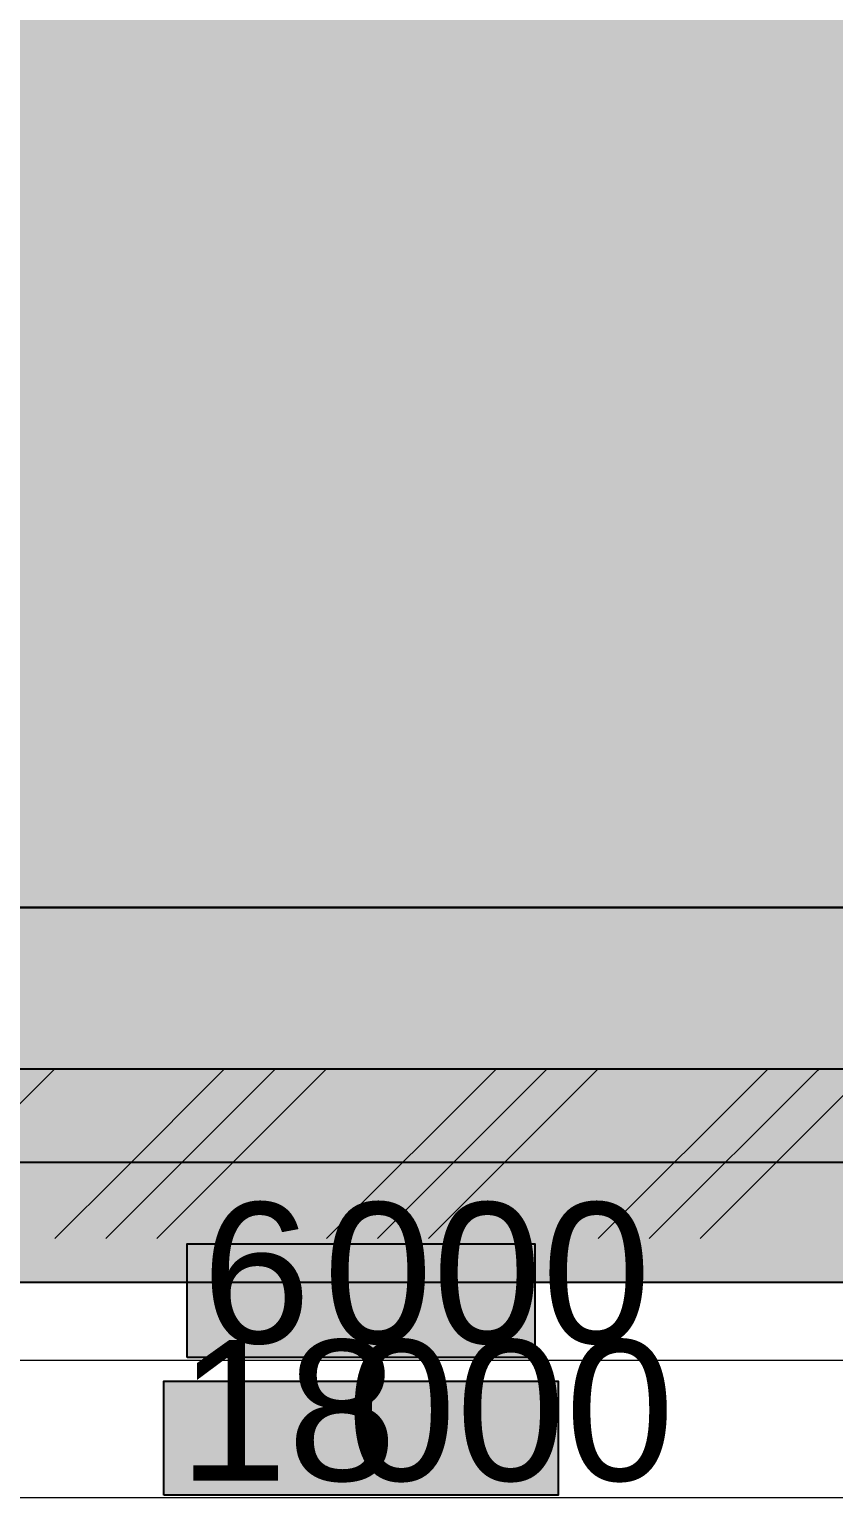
# Model space of a CAD drawing. Extents: x 8 to 21351, y 0 to 420.
# Drawn here: x 19143.91 to 19167.59, y 120.43 to 163.66 of the extents above; entities that cross this region are included whole.
import ezdxf

# ---------------------------------------------------------------- set-up
doc = ezdxf.new("R2010")
doc.units = 0
doc.styles.add('TEYPDFCAD_TEXT', font='arial.ttf')

msp = doc.modelspace()

# ---------------------------------------------------------------- hatches: boundary and pattern name
h = msp.add_hatch(color=7)
h.paths.add_polyline_path([(19107.872, 182.197), (19107.872, 137.807), (19168.022, 137.807), (19168.022, 155.307), (19185.522, 155.307), (19185.522, 142.807), (19186.297, 142.807), (19186.297, 142.478), (19196.952, 137.807), (19198.972, 137.807), (19198.972, 182.303), (19192.516, 183.675), (19153.672, 191.932)])
h.paths.add_polyline_path([(19139.322, 169.307), (19121.822, 169.307), (19121.822, 176.807), (19139.322, 176.807)])
h.paths.add_polyline_path([(19168.022, 176.807), (19185.522, 176.807), (19185.522, 169.307), (19168.022, 169.307)])
h = msp.add_hatch(color=7)
h.paths.add_polyline_path([(19107.872, 182.197), (19107.872, 137.807), (19168.022, 137.807), (19168.022, 155.307), (19185.522, 155.307), (19185.522, 142.807), (19186.297, 142.807), (19186.297, 142.478), (19196.952, 137.807), (19198.972, 137.807), (19198.972, 182.303), (19192.516, 183.675), (19153.672, 191.932)])
h.paths.add_polyline_path([(19139.322, 169.307), (19121.822, 169.307), (19121.822, 176.807), (19139.322, 176.807)])
h.paths.add_polyline_path([(19168.022, 176.807), (19185.522, 176.807), (19185.522, 169.307), (19168.022, 169.307)])
msp.add_hatch(color=7).paths.add_polyline_path([(19168.022, 137.807), (19107.872, 137.807), (19107.872, 130.307), (19168.022, 130.307)])
msp.add_hatch(color=7).paths.add_polyline_path([(19168.022, 137.807), (19107.872, 137.807), (19107.872, 130.307), (19168.022, 130.307)])
at = {"true_color": 0xffffff}
for points in [[(19096.741, 134.054), (19098.261, 133.584), (19103.226, 133.331), (19134.988, 133.057), (19164.597, 133.057), (19186.23, 133.057), (19188.917, 133.036), (19192.689, 132.974), (19197.542, 132.813), (19213.173, 132.807), (19215.551, 132.054), (19224.076, 131.916), (19231.167, 130.634), (19234.43, 126.761), (19096.741, 126.761)], [(19148.557, 124.553), (19148.557, 127.903), (19158.787, 127.903), (19158.787, 124.553)], [(19147.868, 120.503), (19147.868, 123.853), (19159.476, 123.853), (19159.476, 120.503)]]:
    msp.add_hatch(color=0, dxfattribs=at).paths.add_polyline_path(points)

# ---------------------------------------------------------------- linework, layer by layer
at = {"color": 7, "lineweight": 15}
for p, q in [((19107.872, 137.807), (19168.022, 137.807)), ((19144.658, 133.057), (19136.658, 133.057)), ((19144.658, 133.057), (19139.658, 128.057)), ((19146.587, 133.057), (19144.658, 133.057)), ((19152.658, 133.057), (19146.587, 133.057)), ((19151.158, 133.057), (19146.587, 128.485)), ((19149.658, 133.057), (19146.587, 129.985)), ((19152.658, 133.057), (19147.658, 128.057)), ((19158.264, 133.057), (19152.658, 133.057)), ((19157.658, 133.057), (19152.658, 128.057)), ((19160.658, 133.057), (19158.264, 133.057)), ((19160.658, 133.057), (19158.264, 130.662)), ((19159.158, 133.057), (19158.264, 132.162)), ((19167.111, 133.057), (19160.658, 133.057)), ((19165.658, 133.057), (19160.658, 128.057)), ((19167.111, 133.009), (19162.158, 128.057)), ((19168.658, 133.057), (19167.111, 133.057)), ((19168.658, 133.057), (19167.111, 131.509)), ((19167.158, 133.057), (19167.111, 133.009)), ((19158.264, 132.162), (19154.158, 128.057)), ((19167.111, 131.509), (19163.658, 128.057)), ((19158.264, 130.662), (19155.658, 128.057)), ((19107.872, 130.307), (19168.022, 130.307)), ((19146.587, 129.985), (19144.658, 128.057)), ((19146.587, 128.485), (19146.158, 128.057)), ((19138.672, 124.478), (19168.672, 124.478)), ((19108.672, 120.428), (19198.672, 120.428))]:
    msp.add_line(p, q, dxfattribs=at)
at = {"color": 7}
for points in [[(19107.872, 182.197), (19107.872, 137.807), (19168.022, 137.807), (19168.022, 155.307), (19185.522, 155.307), (19185.522, 142.807), (19186.297, 142.807), (19186.297, 142.478), (19196.952, 137.807), (19198.972, 137.807), (19198.972, 182.303), (19192.516, 183.675), (19153.672, 191.932)], [(19107.872, 182.197), (19107.872, 137.807), (19168.022, 137.807), (19168.022, 155.307), (19185.522, 155.307), (19185.522, 142.807), (19186.297, 142.807), (19186.297, 142.478), (19196.952, 137.807), (19198.972, 137.807), (19198.972, 182.303), (19192.516, 183.675), (19153.672, 191.932)], [(19168.022, 137.807), (19107.872, 137.807), (19107.872, 130.307), (19168.022, 130.307)], [(19168.022, 137.807), (19107.872, 137.807), (19107.872, 130.307), (19168.022, 130.307)]]:
    msp.add_lwpolyline(points, close=True, dxfattribs=at)
at = {"color": 0, "true_color": 0xffffff}
for points in [[(19096.741, 134.054), (19098.261, 133.584), (19103.226, 133.331), (19134.988, 133.057), (19164.597, 133.057), (19186.23, 133.057), (19188.917, 133.036), (19192.689, 132.974), (19197.542, 132.813), (19213.173, 132.807), (19215.551, 132.054), (19224.076, 131.916), (19231.167, 130.634), (19234.43, 126.761), (19096.741, 126.761)], [(19148.557, 124.553), (19148.557, 127.903), (19158.787, 127.903), (19158.787, 124.553)], [(19147.868, 120.503), (19147.868, 123.853), (19159.476, 123.853), (19159.476, 120.503)]]:
    msp.add_lwpolyline(points, close=True, dxfattribs=at)

# ---------------------------------------------------------------- texts
at = {"color": 7, "style": 'TEYPDFCAD_TEXT'}
for s, height, p in [('6', 4.138, (19148.982, 124.978)), ('000', 4.1381, (19152.567, 124.978)), ('18', 4.1381, (19148.292, 120.928)), ('000', 4.1381, (19153.258, 120.928))]:
    msp.add_text(s, height=height, dxfattribs=at).set_placement(p)

doc.saveas('drawing.dxf')
